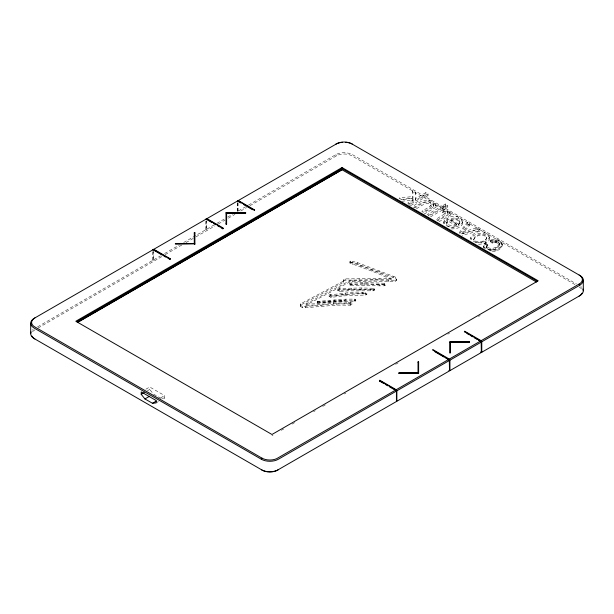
<?xml version="1.0" encoding="UTF-8"?>
<svg xmlns="http://www.w3.org/2000/svg" width="614" height="614" viewBox="0 0 614 614"><rect width="100%" height="100%" fill="white"/><g stroke="black" fill="none" stroke-linecap="round" stroke-linejoin="round"><path stroke-width="0.46" stroke-dasharray="3.07 2.3" d="M415.555 200.21L415.555 198.575L425.878 192.612L428.104 193.894L428.104 195.536L425.878 194.247L415.555 200.21L415.624 192.443L412.754 190.785L412.754 192.428L415.624 194.085L415.624 192.443M499.405 245.04C498.023 249.537 490.402 251.855 486.787 248.332L486.426 245.777L487.838 243.743L485.359 242.653L484.009 244.142A7.353 4.244 0 0 0 483.847 246.475C488.222 252.423 499.343 250.604 502.313 244.211C501.17 239.337 494.408 238.24 490.317 240.028L490.317 241.663L492.152 243.098C494.562 242.146 498.223 242.4 499.405 245.04C500.164 241.179 494.823 240.189 492.152 241.463L490.317 240.028M499.405 243.405C498.023 247.902 490.402 250.213 486.787 246.69L486.426 245.777M437.444 220.073L444.06 216.143L445.419 214.662L444.551 213.081L442.441 212.421L442.441 210.779L443.722 209.151L447.345 210.587L447.268 214.654L449.264 213.503L451.267 214.662L451.267 213.027L449.264 211.868L447.268 213.02L447.268 214.654M447.644 211.254L447.268 213.02M451.213 228.907C471.383 229.114 461.452 209.32 446.846 218.699L456.647 224.363L456.647 225.998C453.654 227.541 448.665 228.086 446.754 224.67L446.823 222.099L447.422 221.078L444.858 219.927L443.784 221.454L443.684 224.563M446.754 224.67L447.422 221.078M489.688 236.551C487.616 243.996 473.217 245.446 470.646 237.618C480.094 221.477 503.856 242.446 478.137 244.403M442.441 210.779L445.188 211.93L445.02 213.634L435.917 219.321L438.143 220.603L451.267 213.027M433.338 204.815L435.188 203.741L437.206 204.907L437.206 206.542L435.188 205.375L433.338 206.45C434.205 194.385 417.098 202.275 413.414 206.327L415.632 207.609C418.142 205.544 431.604 196.687 431.404 206.319L429.032 208.699L422.655 212.375M433.338 206.45L433.469 203.802M486.756 237.134L486.633 237.864C485.183 242.96 471.053 243.689 474.637 237.073C477.362 233.781 487.232 232.537 486.633 238.685C484.415 242.868 474.553 245.063 473.586 239.069M473.586 239.89C475.182 235.193 484.262 232.913 486.756 237.956M443.615 223.834L444.858 221.57L444.858 219.927M502.313 244.211C502.551 249.752 495.306 251.832 490.763 251.686M486.426 247.411L487.838 245.385L487.838 243.743M462.802 221.7C459.702 228.631 446.455 229.644 443.615 222.199M459.51 223.826L459.94 221.877L459.571 220.725C457.399 218.377 453.685 218.461 450.991 219.804L450.991 220.626L458.351 224.87L459.51 223.826L459.94 221.877M343.103 282.509L343.901 279.623L345.16 278.902L391.179 278.457L391.179 279.685L345.16 280.13L343.901 280.851L343.103 282.509L300.315 305.189L300.507 306.447L302.495 307.599L305.327 307.744L336.863 305.089L350.548 305.166L352.045 304.306L352.045 303.078C337.216 299.709 320.907 304.49 305.749 304.03L305.749 305.258C320.907 305.718 337.216 300.929 352.045 304.306M431.404 204.677L429.032 207.056L421.856 211.201L424.082 212.482L437.206 204.907M469.587 223.603L462.818 231.823L462.818 233.458L469.587 225.238L469.587 223.603L467.292 222.276L459.134 232.721L461.206 233.919L479.334 229.229L479.334 230.864L462.112 235.323M459.717 233.612L467.292 223.91L467.292 222.276M442.441 212.421L443.722 210.794L443.722 209.151M391.179 279.685C377.971 272.777 363.642 268.249 349.888 262.992L349.888 261.764L350.556 261.004L357.125 262.485L395.754 277.221L396.56 280.475L395.094 281.319L388.762 281.719L374.049 281.066L349.911 281.918L305.749 305.258M349.888 262.992L350.556 262.224L350.556 261.004M485.359 242.653L485.359 244.288L484.009 245.777A7.353 4.244 0 0 0 483.847 248.11M458.351 224.87L458.351 224.056L459.51 223.005M34.875 329.879L33.9 330.524A11.106 6.409 0 0 0 32.45 331.967M456.647 225.998L446.846 220.342C451.436 217.041 461.444 216.681 462.802 223.335M152.74 251.74L152.74 260.113L153.584 260.113L153.584 251.54M205.805 221.101L205.805 229.475L206.657 229.475L206.657 220.902M37.538 326.871L160.438 255.915M164.59 253.513L179.541 244.886M183.693 242.492L216.082 223.788M216.911 223.312L226.873 217.556M227.702 217.08L232.683 214.202M238.501 210.848L247.634 205.575M248.463 205.091L335.658 154.751A12.011 6.931 0 0 1 352.643 154.751L576.469 283.975M152.74 260.113L153.584 260.113M205.805 229.475L206.657 229.475M38.198 327.96L161.912 256.537M165.235 254.618L181.836 245.032M185.988 242.63L195.122 237.357M195.95 236.881L215.053 225.852M218.369 223.933L225.016 220.104M228.331 218.185L234.978 214.347M240.788 210.993L246.605 207.639M249.921 205.721L337.385 155.304A11.106 6.409 0 0 1 350.909 155.304L574.98 284.589M400.95 199.496L412.892 198.13L412.892 196.495L399.115 198.076L401.848 199.65L412.907 198.276L412.984 200.057L407.765 203.065L409.991 204.355L428.104 193.894M408.51 204.278L412.984 201.691L412.984 200.057M410.812 205.513L428.104 195.536M413.414 207.962C418.188 204.332 429.201 197.24 433.469 205.444M416.438 208.783C419.822 206.726 428.595 199.727 431.404 206.319M424.082 214.125L437.206 206.542M442.809 208.138L440.583 206.857L427.459 214.432L429.685 215.721L442.809 208.138L442.809 209.781L430.506 216.88M443.032 205.444L445.572 203.978L447.79 205.26L447.79 206.903L445.25 208.369L443.032 207.079L443.032 205.444L445.25 206.726L447.79 205.26M428.28 215.598L440.583 208.491L442.809 209.781M443.032 207.079L445.572 205.613L447.79 206.903M145.856 389.222L149.709 386.989L164.575 395.569L164.575 398.026L163.025 398.916M438.964 221.769L451.267 214.662M147.398 390.78L149.709 389.445L149.709 386.989M317.07 301.42L345.337 299.164L354.646 299.11L355.798 299.77L355.798 300.998C343.349 302.61 330.332 301.098 317.753 303.04L317.07 302.648L317.07 301.42L317.753 301.819L341.115 300.476L354.646 300.338L355.798 300.998M337.838 289.516L339.78 288.396L361.139 287.981L373.281 288.242L374.54 288.971L374.54 290.192L373.481 290.806L347.969 290.852L339.519 291.711L337.838 290.744L337.838 289.516L339.519 290.483L347.969 289.631L373.481 289.578L374.54 288.971M329.089 295.065L330.347 294.344C342.244 294.651 355.376 289.892 366.842 293.4L366.842 294.62L365.507 294.996L343.065 295.91L331 297.399L329.089 296.293L329.089 295.065L331 296.171L343.065 294.682L366.842 293.4M317.07 302.648L345.337 300.392L345.337 299.164M337.838 290.744L339.78 289.616L361.139 289.202L373.281 289.463L374.54 290.192M329.089 296.293L330.347 295.564C342.244 295.879 355.376 291.12 366.842 294.62M160.714 397.803L164.575 395.569M156.079 402.922L158.397 401.587M343.103 281.281L300.315 303.968L300.507 305.227L302.495 306.371L305.327 306.516L336.863 303.869L350.548 303.945L352.045 303.078M349.566 283.752L350.563 284.328L364.148 283.983L379.521 284.635L384.341 284.581L385.676 283.814L385.676 285.042L384.341 285.809L379.521 285.863L364.148 285.211L350.563 285.556L349.566 284.98L349.566 283.752L351.093 282.954L364.785 282.563L384.763 283.284L385.676 283.814M305.749 304.03L349.911 280.698L374.049 279.838L388.762 280.498L395.094 280.091L396.56 279.247M271.971 435.717L272.992 435.134M281.273 430.353L283.76 428.917M292.049 424.128L295.365 422.217M313.593 411.687L315.251 410.735M322.711 406.43L326.026 404.511M344.254 393.988L345.912 393.029M395.639 364.325L398.125 362.889M447.844 334.185L449.502 333.225M478.506 316.479L480.163 315.519M349.566 284.98L351.093 284.182L364.785 283.791L384.763 284.512L385.676 285.042M456.647 224.363C453.654 225.898 448.665 226.443 446.754 223.036M450.991 220.626C453.685 219.275 457.399 219.19 459.571 221.547L459.94 222.698M355.798 299.77L354.048 300.415L354.048 301.643M462.818 231.823L476.986 227.871L479.334 229.229M462.818 233.458L476.986 229.513L479.334 230.864M490.317 241.663C494.408 239.874 501.17 240.972 502.313 245.846M401.848 201.285L412.907 199.911L412.907 198.276M161.858 398.294L164.575 398.026M489.097 250.619C493.902 251.525 500.287 249.798 502.313 245.024C501.17 240.151 494.408 239.061 490.317 240.841L492.152 242.284C507.732 239.798 493.265 254.373 486.787 247.511L486.426 246.59L487.838 244.564L485.359 243.466L484.009 244.963A7.353 4.244 0 0 0 483.847 247.296L485.022 248.739M443.722 210.794L446.716 211.7L447.644 212.897M350.556 262.224L357.125 263.705L395.754 278.449L396.56 280.475M349.888 261.764C363.642 267.029 377.971 271.549 391.179 278.457M485.359 244.288L487.838 245.385M444.858 221.57L447.422 222.713M467.292 223.91L469.587 225.238M450.991 219.804L458.351 224.056M160.952 398.386L153.423 394.034L149.709 389.445M579.125 286.984L580.1 287.628A11.106 6.409 0 0 1 581.55 289.071M335.658 154.751L336.272 155.864M489.688 238.194C486.441 230.948 473.501 232.361 470.646 239.26L470.646 237.618M412.907 199.911L412.984 201.691M412.754 190.785L412.892 198.13M496.557 241.141L496.557 242.776M495.199 240.934L495.199 242.568M492.152 241.463L492.152 243.098M486.787 246.69L486.787 248.332M483.648 245.684L483.648 247.327M476.986 227.871L476.986 229.513M459.571 220.725L459.571 221.547M449.264 211.868L449.264 213.503M446.846 218.699L446.846 220.342M445.572 203.978L445.572 205.613M445.472 212.459L445.472 214.094M445.25 206.726L445.25 208.369M440.583 206.857L440.583 208.491M435.188 203.741L435.188 205.375M425.878 192.612L425.878 194.247M409.991 204.355L409.991 205.989M395.754 277.221L395.754 278.449M395.094 280.091L395.094 281.319M393.052 276.193L393.052 277.413M388.762 280.498L388.762 281.719M384.763 283.284L384.763 284.512M384.341 284.581L384.341 285.809M379.897 278.564L379.897 279.792M379.521 284.635L379.521 285.863M379.145 270.889L379.145 272.109M374.248 288.803L374.248 290.023M374.049 279.838L374.049 281.066M373.481 289.578L373.481 290.806M373.281 288.242L373.281 289.463M372.053 269.884L372.053 271.112M370.526 289.532L370.526 290.752M365.507 293.768L365.507 294.996M365.338 292.525L365.338 293.753M364.785 282.563L364.785 283.791M364.148 283.983L364.148 285.211M362.651 292.249L362.651 293.469M361.139 287.981L361.139 289.202M360.971 265.632L360.971 266.852M360.134 289.355L360.134 290.575M359.075 278.764L359.075 279.992M357.125 262.485L357.125 263.705M354.646 299.11L354.646 300.338M352.643 263.352L352.643 264.58M352.566 280.268L352.566 281.496M351.285 288.311L351.285 289.539M351.093 282.954L351.093 284.182M350.74 302.334L350.74 303.554M350.563 284.328L350.563 285.556M350.548 303.945L350.548 305.166M349.911 280.698L349.911 281.918M348.291 302.034L348.291 303.262M347.969 289.631L347.969 290.852M345.475 293.101L345.475 294.321M345.16 278.902L345.16 280.13M343.901 279.623L343.901 280.851M343.065 294.682L343.065 295.91M341.115 300.476L341.115 301.704M339.78 288.396L339.78 289.616M339.519 290.483L339.519 291.711M336.863 303.869L336.863 305.089M334.4 299.793L334.4 301.013M333.387 302.334L333.387 303.562M331 296.171L331 297.399M330.347 294.344L330.347 295.564M329.718 300.799L329.718 302.019M321.022 304.836L321.022 306.064M317.722 301.044L317.753 303.04M305.327 306.516L305.327 307.744M302.495 306.371L302.495 307.599M300.507 305.227L300.507 306.447M300.315 303.968L300.315 305.189M238.078 202.758L238.078 211.331M237.649 202.712L237.649 211.577M237.227 202.958L237.227 211.331M206.235 220.856L206.235 229.72M153.162 251.494L153.162 260.359M580.821 286.569A12.011 6.931 0 0 1 581.688 287.329M32.312 330.225A12.011 6.931 0 0 1 33.179 329.465"/><path stroke-width="0.92" d="M481.775 352.037L480.923 352.037L481.775 352.037L481.775 341.798L579.785 285.211A12.011 6.915 -4.6 0 0 579.785 275.41L350.909 143.346A11.106 6.416 0 0 0 337.385 143.346L34.215 318.305A12.011 6.931 0 0 0 34.215 328.106L261.357 459.249L261.978 458.136L263.091 458.696A11.106 6.416 0 0 0 276.615 458.696L395.8 389.967L396.437 391.064L396.437 401.303L396.859 401.057L396.859 390.819L396.222 389.721L379.882 380.281L379.452 380.526L379.452 381.018L383.596 383.405M152.74 249.875L153.799 249.269L170.147 258.701L170.147 259.192L168.067 258.479M212.03 222.583L206.235 219.236L206.872 218.622L223.212 228.063L222.79 228.799L223.212 228.554L206.442 218.868L205.805 219.236M240.964 203.011L237.649 201.1L237.864 200.732L254.633 210.41M237.649 201.1L238.286 200.486L254.633 209.927L254.211 210.172M34.868 317.929L33.9 318.566A11.106 6.416 0 0 0 33.9 326.379L261.978 458.136M481.353 352.282L481.138 340.693L481.775 341.798L464.368 331.506L464.79 331.261L481.138 340.693L580.1 283.476A11.106 6.416 0 0 0 580.1 275.671L579.132 275.034M579.125 296.078L580.1 295.434A11.106 6.409 0 0 0 582.018 293.185M170.147 258.701L169.717 259.438M342.029 167.553L75.821 321.245L271.971 434.489L538.179 280.805L342.029 167.553L342.029 169.763L77.502 322.488M76.673 321.736L342.029 168.535L537.327 281.289M77.533 322.289L341.215 170.232M141.22 394.341L141.22 391.893L156.079 400.474L156.079 402.922L152.464 403.283L144.935 398.939L141.22 394.341L144.305 392.561M144.935 398.939L149.563 396.268M152.464 403.283L156.324 401.057M379.452 381.018L379.882 380.281M464.368 331.99L464.79 331.261M448.872 359.32L396.222 389.721L396.437 390.335L396.859 390.819L449.509 360.426L448.872 359.32L449.509 360.426M449.509 370.664L449.294 359.083L449.932 360.18L481.353 342.044L480.716 340.939L449.294 359.083L432.947 349.642L432.525 349.888L449.932 360.18L449.932 370.419L449.087 370.419L449.932 370.419M395.8 389.967L396.015 390.573L396.437 390.335L379.452 380.526M449.509 359.689L449.087 359.934L445.772 358.023M481.353 341.307L480.923 341.553L478.444 340.118M237.649 200.855L238.078 200.855M245.646 212.835L226.612 212.835L226.612 224.31L226.013 224.31L226.013 212.49L245.646 212.49L245.646 213.327L226.612 213.327M226.013 212.981L245.646 212.981M206.235 218.991L206.657 218.991M226.013 223.826L226.612 223.826M194.285 233.028L194.884 233.028M194.285 243.528L175.251 243.873L194.884 243.873M153.162 249.629L153.584 249.629M469.388 342.013L450.354 342.013L450.354 353.004L449.755 353.004L449.755 341.668L469.388 341.668L469.388 342.505M449.755 342.159L469.388 342.159M418.027 362.206L418.625 362.206M418.027 372.706L398.993 372.706L398.993 373.542L418.625 373.542L418.625 361.723L418.027 361.723L418.027 373.197L398.993 373.197M398.993 373.051L418.625 373.051M342.029 169.763L536.498 282.041M243.443 204.447L245.101 205.398M246.759 206.358L252.554 209.704M466.855 333.425L469.334 334.86M470.992 335.82L472.65 336.771M474.3 337.731L476.786 339.166M213.687 223.542L215.337 224.494M217.824 225.929L219.482 226.888M221.132 227.84L222.79 228.799M435.011 351.814L444.114 357.072M170.147 259.192L153.377 249.507L153.162 249.875L162.273 255.132M163.923 256.092L165.58 257.051M385.247 384.364L387.733 385.799M389.391 386.751L394.357 389.621M34.875 338.974L33.9 338.329A11.106 6.409 0 0 1 31.982 336.081M481.353 342.044L480.716 340.939M396.015 390.573L396.437 391.064L278.342 459.249A12.011 6.931 0 0 1 261.357 459.249M579.132 284.121L579.785 285.211M583.292 280.122L583.3 290.79M194.884 244.364L194.884 232.545L194.285 232.545L194.285 244.019M30.7 323.21L30.7 333.686M335.658 144.267A12.011 6.931 0 0 1 342.581 142.294M345.72 142.294A12.011 6.931 0 0 1 352.643 144.267M582.893 289.002A12.011 6.931 0 0 1 579.785 295.695L276.615 470.654A11.106 6.409 0 0 1 263.091 470.654L34.215 338.59A12.011 6.931 0 0 1 31.107 331.898M278.342 469.733A12.011 6.931 0 0 1 261.357 469.733"/></g></svg>
